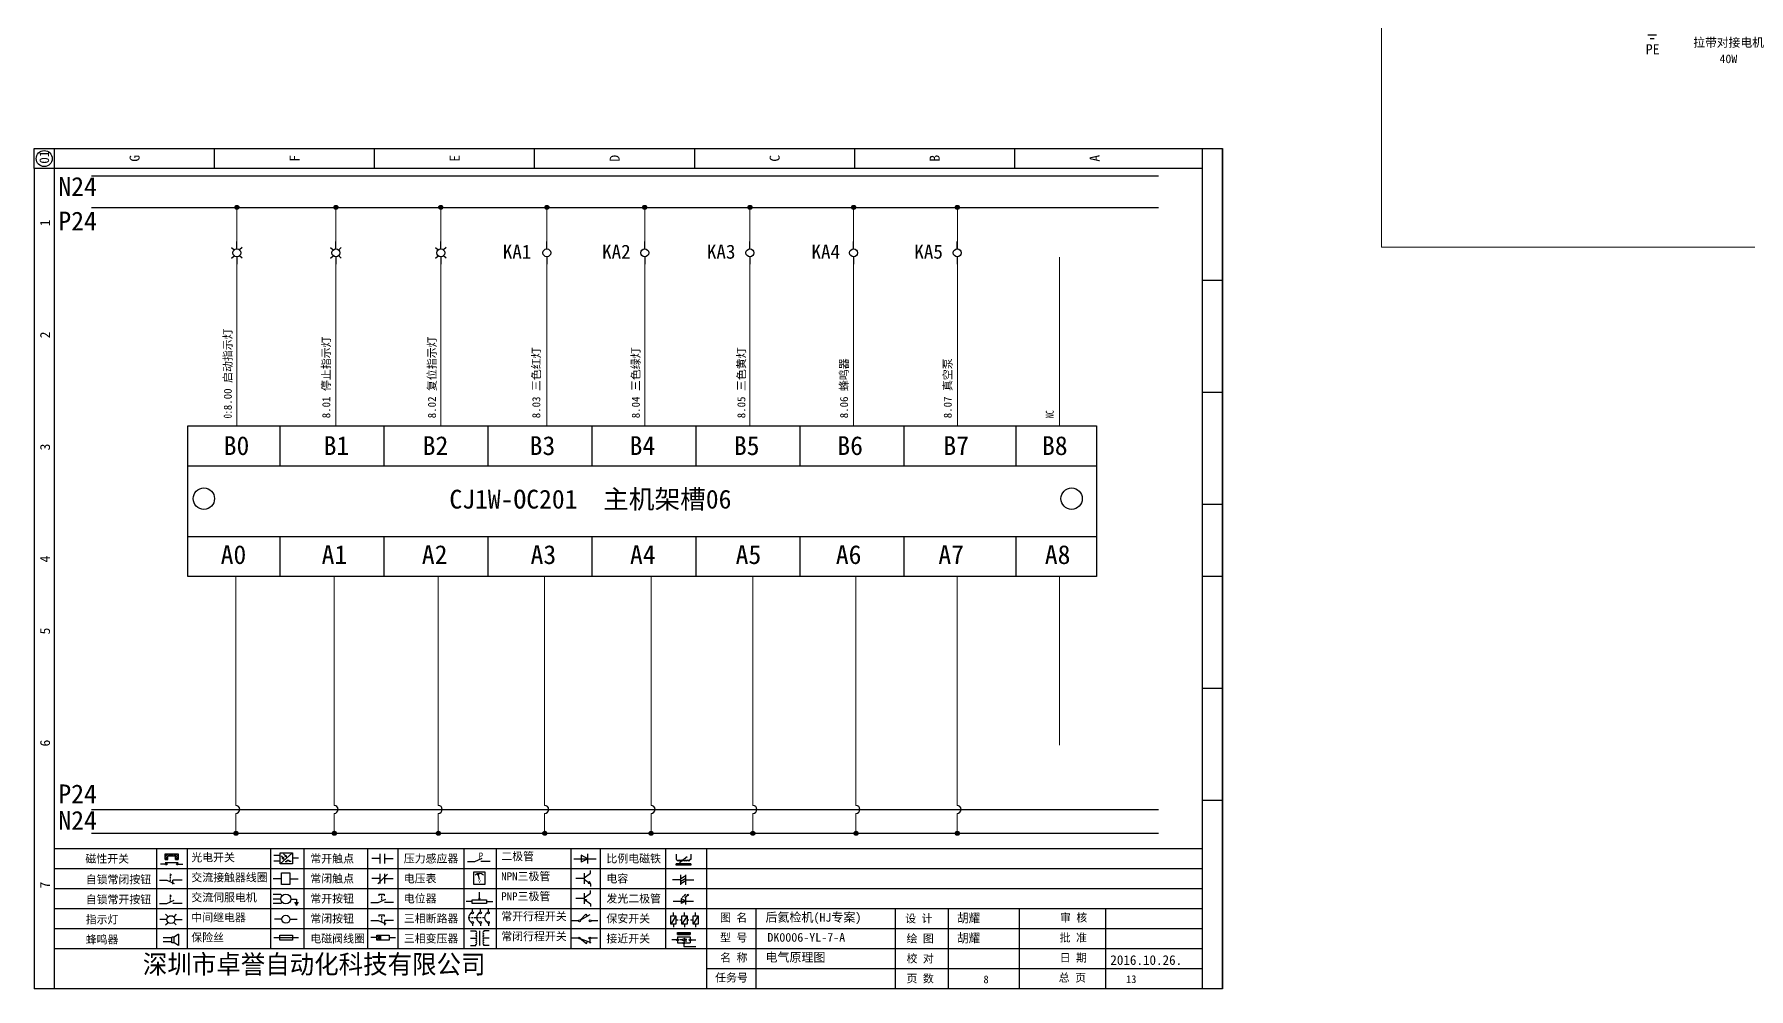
# Model space of a CAD drawing. Extents: x -5838 to -2107, y -921 to 708.
# Drawn here: x -3746.5 to -3318, y -526.4 to -287.8 of the extents above; entities that cross this region are included whole.
import ezdxf

# ---------------------------------------------------------------- set-up
doc = ezdxf.new("R2010")
doc.units = 0
doc.header["$MEASUREMENT"] = 0
doc.layers.add('元件', color=4, linetype='Continuous', lineweight=25)
doc.styles.add('宋', font='', dxfattribs={"width": 0.7})
doc.styles.add('汉字', font='')
doc.styles.get('宋').set_extended_font_data('SimSun')
doc.styles.get('汉字').set_extended_font_data('新宋体')

# ---------------------------------------------------------------- blocks, each defined once
blk = doc.blocks.new('磁性开关')
at = {"linetype": 'ByBlock'}
h = blk.add_hatch(dxfattribs=at)
h.set_pattern_fill('ANSI31', color=256, scale=0.1, style=0)
h.set_pattern_definition([(45, (0, 0), (-0.224506403, 0.224506403), [])])
h.paths.add_polyline_path([(-1907.69, -775.29), (-1910.88, -775.29), (-1910.88, -776.69), (-1910.25, -776.69), (-1910.25, -775.79), (-1908.31, -775.79), (-1908.31, -776.69), (-1907.69, -776.69)])
for p, q in [((-1910.88, -776.69), (-1910.88, -775.29)), ((-1910.88, -775.29), (-1907.69, -775.29)), ((-1907.69, -775.29), (-1907.69, -776.69)), ((-1910.91, -777.81), (-1912.09, -777.81)), ((-1910.88, -776.69), (-1910.25, -776.69)), ((-1910.88, -777.39), (-1907.69, -777.39)), ((-1910.25, -776.69), (-1910.25, -775.79)), ((-1910.25, -775.79), (-1908.31, -775.79)), ((-1908.31, -776.69), (-1908.31, -775.79)), ((-1908.31, -776.69), (-1907.69, -776.69)), ((-1907.66, -777.81), (-1906.48, -777.81))]:
    blk.add_line(p, q, dxfattribs=at)
for centre in [(-1910.68, -777.81), (-1907.88, -777.81)]:
    blk.add_circle(centre, 0.225, dxfattribs=at)
blk = doc.blocks.new('*U110')
at = {"linetype": 'ByBlock'}
for p, q in [((-1911.92, -782.07), (-1910.06, -782.07)), ((-1910.06, -782.07), (-1908.18, -782.88)), ((-1909.23, -780.45), (-1909.23, -780.67)), ((-1909.23, -780.45), (-1908.92, -780.84)), ((-1909.23, -780.84), (-1909.23, -781.05)), ((-1909.23, -781.23), (-1909.23, -781.44)), ((-1909.23, -781.61), (-1909.23, -781.83)), ((-1909.23, -782), (-1909.23, -782.21)), ((-1909.23, -782.38), (-1909.23, -782.43)), ((-1908.52, -783.07), (-1908.52, -782.07)), ((-1906.25, -782.07), (-1908.52, -782.07))]:
    blk.add_line(p, q, dxfattribs=at)
blk = doc.blocks.new('*U111')
at = {"linetype": 'ByBlock'}
for p, q in [((-1910.06, -792.89), (-1908.18, -792.08)), ((-1908.88, -791.17), (-1909.23, -790.71)), ((-1909.23, -790.71), (-1909.23, -790.92)), ((-1909.23, -791.09), (-1909.23, -791.31)), ((-1909.23, -791.48), (-1909.23, -791.69)), ((-1909.23, -791.86), (-1909.23, -792.08)), ((-1909.23, -792.25), (-1909.23, -792.47)), ((-1911.92, -792.89), (-1910.06, -792.89)), ((-1906.25, -792.89), (-1908.52, -792.89))]:
    blk.add_line(p, q, dxfattribs=at)
blk = doc.blocks.new('蜂鸣器')
at = {"linetype": 'ByBlock'}
for p, q in [((-1908.8, -796.48), (-1911.01, -796.48)), ((-1908.25, -796.26), (-1908.8, -796.26)), ((-1908.8, -797.68), (-1908.8, -796.26)), ((-1907.17, -795.53), (-1908.25, -796.26)), ((-1908.25, -797.68), (-1908.25, -796.26)), ((-1907.17, -795.53), (-1907.17, -798.41)), ((-1908.8, -797.46), (-1911.01, -797.46)), ((-1908.25, -797.68), (-1908.8, -797.68)), ((-1907.17, -798.41), (-1908.25, -797.68))]:
    blk.add_line(p, q, dxfattribs=at)
blk = doc.blocks.new('指示灯')
at = {"linetype": 'ByBlock'}
for p, q in [((-1854.62, -775.59), (-1853.97, -776.23)), ((-1851.9, -775.59), (-1852.54, -776.23)), ((-1854.25, -776.92), (-1856.06, -776.92)), ((-1854.62, -778.25), (-1853.97, -777.61)), ((-1851.9, -778.25), (-1852.54, -777.61)), ((-1852.26, -776.92), (-1850.45, -776.92))]:
    blk.add_line(p, q, dxfattribs=at)
blk.add_circle((-1853.26, -776.92), 0.992, dxfattribs=at)
blk = doc.blocks.new('光电开关')
at = {"linetype": 'ByBlock'}
h = blk.add_hatch(dxfattribs=at)
h.set_pattern_fill('ANSI31', color=256, scale=0.01, style=0)
h.set_pattern_definition([(45, (0.172267, 0), (-0.0224506403, 0.0224506403), [])])
h.paths.add_polyline_path([(-1882.44, -776.34), (-1882.5, -775.91), (-1882.68, -776.07)])
h.paths.add_polyline_path([(-1882.44, -776.34), (-1882.68, -776.07), (-1882.86, -776.23)])
h.paths.add_polyline_path([(-1883.11, -776.45), (-1883.29, -776.61), (-1883.05, -776.88)])
h.paths.add_polyline_path([(-1883.29, -776.61), (-1883.47, -776.77), (-1883.05, -776.88)])
for p, q in [((-1880.91, -775.3), (-1884.01, -778.05)), ((-1883.14, -775.55), (-1882.44, -776.34)), ((-1884.01, -775.96), (-1885.56, -775.96)), ((-1884.01, -777.39), (-1885.56, -777.39)), ((-1883.75, -776.09), (-1883.05, -776.88)), ((-1883.11, -776.45), (-1883.47, -776.77)), ((-1883.05, -776.88), (-1883.47, -776.77)), ((-1883.05, -776.88), (-1883.11, -776.45)), ((-1882.5, -775.91), (-1882.86, -776.23)), ((-1882.44, -776.34), (-1882.86, -776.23)), ((-1882.78, -777.47), (-1882.23, -777.47)), ((-1882.44, -776.34), (-1882.5, -775.91)), ((-1882.23, -777.47), (-1882.23, -777.14)), ((-1882.23, -777.14), (-1881.78, -777.14)), ((-1881.78, -777.47), (-1881.78, -777.14)), ((-1881.23, -777.47), (-1881.78, -777.47)), ((-1879.37, -776.67), (-1880.91, -776.67))]:
    blk.add_line(p, q, dxfattribs=at)
blk.add_lwpolyline([(-1884.01, -775.3), (-1880.91, -775.3), (-1880.91, -778.05), (-1884.01, -778.05)], close=True, dxfattribs=at)
blk = doc.blocks.new('交流接触器线圈')
at = {"linetype": 'ByBlock'}
for p, q in [((-1880.82, -781.77), (-1882.87, -781.77)), ((-1878.72, -781.77), (-1876.67, -781.77))]:
    blk.add_line(p, q, dxfattribs=at)
blk.add_lwpolyline([(-1880.82, -780.28), (-1878.72, -780.28), (-1878.72, -783.26), (-1880.82, -783.26)], close=True, dxfattribs=at)
blk = doc.blocks.new('交流伺服电机')
at = {"linetype": 'ByBlock'}
for p, q in [((-1880.97, -785.75), (-1882.94, -785.75)), ((-1880.97, -786.85), (-1882.94, -786.85)), ((-1880.97, -787.94), (-1882.94, -787.94)), ((-1880.97, -785.75), (-1880.65, -786.03)), ((-1880.97, -787.94), (-1880.65, -787.67)), ((-1878.49, -786.85), (-1877.07, -786.85)), ((-1877.54, -787.72), (-1876.59, -787.72)), ((-1877.38, -788.01), (-1876.75, -788.01)), ((-1877.23, -788.29), (-1876.9, -788.29)), ((-1877.07, -786.85), (-1877.07, -787.72))]:
    blk.add_line(p, q, dxfattribs=at)
blk.add_circle((-1879.73, -786.85), 1.24, dxfattribs=at)
blk = doc.blocks.new('中间继电器')
at = {"linetype": 'ByBlock'}
for p, q in [((-1880.72, -791.92), (-1882.54, -791.92)), ((-1878.74, -791.92), (-1876.92, -791.92))]:
    blk.add_line(p, q, dxfattribs=at)
blk.add_circle((-1879.73, -791.92), 0.992, dxfattribs=at)
blk = doc.blocks.new('保险丝')
at = {"linetype": 'ByBlock'}
blk.add_line((-1882.72, -796.49), (-1876.55, -796.49), dxfattribs=at)
blk.add_lwpolyline([(-1881.2, -795.86), (-1878.06, -795.86), (-1878.06, -797.12), (-1881.2, -797.12)], close=True, dxfattribs=at)
blk = doc.blocks.new('常开按钮')
at = {"linetype": 'ByBlock'}
for p, q in [((-1911.92, -787.73), (-1910.06, -787.73)), ((-1910.06, -787.73), (-1908.18, -786.93)), ((-1909.9, -785.68), (-1908.56, -785.68)), ((-1909.9, -785.68), (-1909.9, -786.07)), ((-1909.23, -785.68), (-1909.23, -785.89)), ((-1909.23, -786.06), (-1909.23, -786.28)), ((-1909.23, -786.45), (-1909.23, -786.67)), ((-1909.23, -786.84), (-1909.23, -787.05)), ((-1909.23, -787.22), (-1909.23, -787.38)), ((-1908.56, -785.68), (-1908.56, -786.07)), ((-1906.25, -787.73), (-1908.52, -787.73))]:
    blk.add_line(p, q, dxfattribs=at)
blk = doc.blocks.new('常开触点')
at = {"linetype": 'ByBlock'}
for p, q in [((-1853.82, -781.77), (-1855.88, -781.77)), ((-1853.82, -782.99), (-1853.82, -780.56)), ((-1852.6, -782.99), (-1852.6, -780.56)), ((-1852.6, -781.77), (-1850.55, -781.77))]:
    blk.add_line(p, q, dxfattribs=at)
blk = doc.blocks.new('常闭触点')
at = {"linetype": 'ByBlock'}
for p, q in [((-1853.82, -786.77), (-1855.88, -786.77)), ((-1852.01, -785.66), (-1854.43, -788.1)), ((-1853.82, -787.99), (-1853.82, -785.56)), ((-1852.6, -787.99), (-1852.6, -785.56)), ((-1852.6, -786.77), (-1850.55, -786.77))]:
    blk.add_line(p, q, dxfattribs=at)
blk = doc.blocks.new('常闭按钮')
at = {"linetype": 'ByBlock'}
for p, q in [((-1856.13, -792.28), (-1854.28, -792.28)), ((-1854.28, -792.28), (-1852.4, -793.09)), ((-1854.11, -790.83), (-1852.77, -790.83)), ((-1854.11, -790.83), (-1854.11, -791.22)), ((-1853.44, -790.83), (-1853.44, -791.04)), ((-1853.44, -791.21), (-1853.44, -791.43)), ((-1853.44, -791.6), (-1853.44, -791.82)), ((-1853.44, -791.99), (-1853.44, -792.2)), ((-1853.44, -792.37), (-1853.44, -792.53)), ((-1852.77, -790.83), (-1852.77, -791.22)), ((-1850.47, -792.28), (-1852.73, -792.28)), ((-1852.73, -792.28), (-1852.73, -793.43))]:
    blk.add_line(p, q, dxfattribs=at)
blk = doc.blocks.new('电磁阀线圈')
at = {"linetype": 'ByBlock'}
for p, q in [((-1854.61, -796.54), (-1856.17, -796.54)), ((-1854.61, -795.92), (-1853.75, -797.16)), ((-1853.75, -795.92), (-1854.61, -797.16)), ((-1853.75, -795.92), (-1853.75, -797.16)), ((-1851.53, -796.54), (-1849.97, -796.54))]:
    blk.add_line(p, q, dxfattribs=at)
blk.add_lwpolyline([(-1854.61, -795.92), (-1851.53, -795.92), (-1851.53, -797.16), (-1854.61, -797.16)], close=True, dxfattribs=at)
blk = doc.blocks.new('电压表')
at = {"linetype": 'ByBlock'}
for p, q in [((-1814.84, -780.75), (-1814.91, -781.13)), ((-1814.6, -781.05), (-1814.91, -781.13)), ((-1814.84, -780.75), (-1814.46, -782.26)), ((-1814.84, -780.75), (-1814.6, -781.05))]:
    blk.add_line(p, q, dxfattribs=at)
blk.add_lwpolyline([(-1815.84, -780.34), (-1813.07, -780.34), (-1813.07, -783.49), (-1815.84, -783.49)], close=True, dxfattribs=at)
blk.add_arc((-1814.46, -782.26), 1.56, 46.8313, 133.1687, dxfattribs=at)
at = {"linetype": 'ByBlock', "insert": (-1814.7, -782.39), "char_height": 0.75, "width": 0.6768, "attachment_point": 1}
blk.add_mtext('V', dxfattribs=at)
blk = doc.blocks.new('电位器')
at = {"linetype": 'ByBlock'}
for p, q in [((-1816.21, -787.75), (-1817.79, -787.75)), ((-1814.45, -787.3), (-1814.62, -786.96)), ((-1814.62, -786.96), (-1814.27, -786.96)), ((-1814.45, -787.3), (-1814.45, -785.39)), ((-1814.45, -787.3), (-1814.27, -786.96)), ((-1812.68, -787.75), (-1811.1, -787.75))]:
    blk.add_line(p, q, dxfattribs=at)
blk.add_lwpolyline([(-1816.21, -787.3), (-1812.68, -787.3), (-1812.68, -788.2), (-1816.21, -788.2)], close=True, dxfattribs=at)
blk = doc.blocks.new('三相断路器')
at = {"linetype": 'ByBlock'}
for p, q in [((-1817.14, -791.74), (-1816.72, -791.74)), ((-1816.45, -791.74), (-1816.03, -791.74)), ((-1816.17, -790.33), (-1816.17, -789.7)), ((-1815.76, -791.74), (-1815.34, -791.74)), ((-1815.07, -791.74), (-1814.65, -791.74)), ((-1814.38, -791.74), (-1813.96, -791.74)), ((-1814.17, -790.33), (-1814.17, -789.7)), ((-1813.69, -791.74), (-1813.27, -791.74)), ((-1812.18, -790.33), (-1812.18, -789.7)), ((-1816.17, -793.19), (-1816.17, -793.83)), ((-1814.17, -793.19), (-1814.17, -793.83)), ((-1812.18, -793.19), (-1812.18, -793.83))]:
    blk.add_line(p, q, dxfattribs=at)
for centre in [(-1816.17, -790.55), (-1816.17, -792.98), (-1814.17, -790.55), (-1814.17, -792.98), (-1812.18, -790.55), (-1812.18, -792.98)]:
    blk.add_circle(centre, 0.219, dxfattribs=at)
for centre in [(-1815.81, -791.74), (-1813.82, -791.74), (-1811.83, -791.74)]:
    blk.add_arc(centre, 1.32, 115.5791, 244.4209, dxfattribs=at)
blk = doc.blocks.new('三相变压器')
at = {"linetype": 'ByBlock'}
for p, q in [((-1816.69, -795.03), (-1815.37, -795.03)), ((-1816.69, -796.87), (-1815.37, -796.87)), ((-1815.37, -795.03), (-1815.37, -795.24)), ((-1814.34, -798.7), (-1814.34, -795.04)), ((-1812, -795.03), (-1813.32, -795.03)), ((-1813.32, -795.03), (-1813.32, -795.24)), ((-1812, -796.87), (-1813.32, -796.87)), ((-1816.69, -798.71), (-1815.37, -798.71)), ((-1815.37, -798.71), (-1815.37, -798.5)), ((-1813.32, -798.71), (-1813.32, -798.5)), ((-1812, -798.71), (-1813.32, -798.71))]:
    blk.add_line(p, q, dxfattribs=at)
for centre, start, end in [((-1815.37, -795.51), 270, 90), ((-1815.37, -796.06), 270, 90), ((-1815.37, -796.6), 270, 90), ((-1815.37, -797.14), 270, 90), ((-1813.32, -795.51), 90, 270), ((-1813.32, -796.06), 90, 270), ((-1813.32, -796.6), 90, 270), ((-1813.32, -797.14), 90, 270), ((-1815.37, -797.68), 270, 90), ((-1815.37, -798.23), 270, 90), ((-1813.32, -797.68), 90, 270), ((-1813.32, -798.23), 90, 270)]:
    blk.add_arc(centre, 0.271, start, end, dxfattribs=at)
blk = doc.blocks.new('压力感应器')
at = {"linetype": 'ByBlock'}
for p, q in [((-1817.44, -777.73), (-1815.59, -777.73)), ((-1815.59, -777.73), (-1813.71, -776.93)), ((-1811.78, -777.73), (-1814.05, -777.73))]:
    blk.add_line(p, q, dxfattribs=at)
at = {"linetype": 'ByBlock', "insert": (-1814.65, -775.48), "char_height": 1.68, "width": 1.2242, "attachment_point": 1}
blk.add_mtext('{\\fNSimSun|b0|i0|c134|p49;P}', dxfattribs=at)
blk = doc.blocks.new('二极管')
at = {"linetype": 'ByBlock'}
for p, q in [((-1783.97, -777.99), (-1783.97, -775.56)), ((-1787.52, -776.77), (-1781.92, -776.77)), ((-1783.97, -776.77), (-1785.69, -775.9)), ((-1785.69, -775.9), (-1785.69, -777.65)), ((-1783.97, -776.77), (-1785.69, -777.65))]:
    blk.add_line(p, q, dxfattribs=at)
blk = doc.blocks.new('NPN三极管')
at = {"linetype": 'ByBlock'}
for p, q in [((-1784.15, -780.66), (-1784.15, -779.98)), ((-1785.73, -781.97), (-1787.81, -781.97)), ((-1785.73, -780.61), (-1785.73, -783.32)), ((-1785.73, -781.82), (-1784.15, -780.66)), ((-1785.73, -782.11), (-1784.15, -783.27)), ((-1784.41, -782.73), (-1784.74, -783.18)), ((-1784.15, -783.27), (-1784.74, -783.18)), ((-1784.15, -783.27), (-1784.41, -782.73)), ((-1784.15, -783.27), (-1784.15, -783.96))]:
    blk.add_line(p, q, dxfattribs=at)
blk = doc.blocks.new('PNP三极管')
at = {"linetype": 'ByBlock'}
for p, q in [((-1784.9, -786.74), (-1786.98, -786.74)), ((-1784.9, -785.38), (-1784.9, -788.09)), ((-1784.9, -786.59), (-1783.32, -785.43)), ((-1784.9, -786.88), (-1783.32, -788.04)), ((-1784.9, -786.88), (-1784.31, -786.97)), ((-1784.9, -786.88), (-1784.64, -787.42)), ((-1784.31, -786.97), (-1784.64, -787.42)), ((-1783.32, -785.43), (-1783.32, -784.75)), ((-1783.32, -788.04), (-1783.32, -788.73))]:
    blk.add_line(p, q, dxfattribs=at)
blk = doc.blocks.new('常开行程开关')
at = {"linetype": 'ByBlock'}
for p, q in [((-1786.29, -792.3), (-1788.01, -792.3)), ((-1785.89, -792.17), (-1784.52, -790.62)), ((-1785.89, -792.17), (-1783.43, -790.72)), ((-1784.52, -790.62), (-1784.19, -791.17)), ((-1781.48, -792.3), (-1783.21, -792.3))]:
    blk.add_line(p, q, dxfattribs=at)
for centre in [(-1786.07, -792.3), (-1783.42, -792.3)]:
    blk.add_circle(centre, 0.219, dxfattribs=at)
blk = doc.blocks.new('常闭行程开关')
at = {"linetype": 'ByBlock'}
for p, q in [((-1786.34, -796.62), (-1788.07, -796.62)), ((-1785.93, -796.72), (-1783.25, -797.7)), ((-1785.93, -796.72), (-1784.3, -798)), ((-1783.48, -796.84), (-1783.48, -797.85)), ((-1781.54, -796.62), (-1783.26, -796.62)), ((-1784.3, -798), (-1784.08, -797.4))]:
    blk.add_line(p, q, dxfattribs=at)
for centre in [(-1786.12, -796.62), (-1783.48, -796.62)]:
    blk.add_circle(centre, 0.219, dxfattribs=at)
blk = doc.blocks.new('电容')
at = {"linetype": 'ByBlock'}
for p, q in [((-1756.08, -781.77), (-1758.13, -781.77)), ((-1756.08, -782.99), (-1756.08, -780.56)), ((-1754.86, -780.79), (-1756.08, -781.55)), ((-1754.86, -781.44), (-1756.08, -782.2)), ((-1754.86, -781.99), (-1756.08, -782.75)), ((-1754.86, -782.99), (-1754.86, -780.56)), ((-1754.86, -781.77), (-1752.81, -781.77))]:
    blk.add_line(p, q, dxfattribs=at)
blk = doc.blocks.new('发光二极管')
at = {"linetype": 'ByBlock'}
for p, q in [((-1758.01, -786.77), (-1752.89, -786.77)), ((-1754.84, -786.77), (-1756.04, -786.16)), ((-1756.04, -786.16), (-1756.04, -787.39)), ((-1754.84, -786.77), (-1756.04, -787.39)), ((-1755.78, -785.92), (-1754.89, -785.14)), ((-1754.89, -785.14), (-1755.2, -785.22)), ((-1755.2, -785.22), (-1755.01, -785.43)), ((-1755.08, -785.92), (-1754.18, -785.14)), ((-1754.89, -785.14), (-1755.01, -785.43)), ((-1754.84, -787.63), (-1754.84, -785.92)), ((-1754.18, -785.14), (-1754.49, -785.22)), ((-1754.49, -785.22), (-1754.31, -785.43)), ((-1754.18, -785.14), (-1754.31, -785.43))]:
    blk.add_line(p, q, dxfattribs=at)
blk = doc.blocks.new('比例电磁阀')
at = {"linetype": 'ByBlock'}
for p, q in [((-1757.26, -775.38), (-1757.26, -776.71)), ((-1753.58, -775.38), (-1753.58, -776.71)), ((-1757.26, -776.71), (-1757.05, -776.71)), ((-1753.6, -777.73), (-1757.25, -777.73)), ((-1757.25, -778.13), (-1757.25, -777.73)), ((-1753.6, -778.13), (-1757.25, -778.13)), ((-1754.5, -775.98), (-1756.35, -777.44)), ((-1756.35, -777.44), (-1756.25, -777.25)), ((-1756.35, -777.44), (-1756.15, -777.38)), ((-1756.15, -777.38), (-1756.25, -777.25)), ((-1753.58, -776.71), (-1753.8, -776.71)), ((-1753.6, -777.73), (-1753.6, -778.13))]:
    blk.add_line(p, q, dxfattribs=at)
for centre in [(-1756.78, -776.71), (-1756.24, -776.71), (-1755.7, -776.71), (-1755.15, -776.71), (-1754.61, -776.71), (-1754.07, -776.71)]:
    blk.add_arc(centre, 0.271, 180, 0, dxfattribs=at)
blk = doc.blocks.new('保安开关')
at = {"linetype": 'ByBlock'}
for p, q in [((-1757.33, -790.79), (-1758.6, -792.81)), ((-1757.96, -790.79), (-1757.96, -789.97)), ((-1757.96, -792.81), (-1757.96, -793.62)), ((-1757.33, -791.8), (-1756.72, -791.8)), ((-1756.35, -791.8), (-1755.89, -791.8)), ((-1754.54, -790.79), (-1755.81, -792.81)), ((-1755.17, -790.79), (-1755.17, -789.97)), ((-1755.17, -792.81), (-1755.17, -793.62)), ((-1754.52, -791.8), (-1754.06, -791.8)), ((-1753.69, -791.8), (-1753.08, -791.8)), ((-1751.75, -790.79), (-1753.02, -792.81)), ((-1752.39, -790.79), (-1752.39, -789.97)), ((-1752.39, -792.81), (-1752.39, -793.62))]:
    blk.add_line(p, q, dxfattribs=at)
for points in [[(-1758.6, -790.79), (-1757.33, -790.79), (-1757.33, -792.81), (-1758.6, -792.81)], [(-1755.81, -790.79), (-1754.54, -790.79), (-1754.54, -792.81), (-1755.81, -792.81)], [(-1753.02, -790.79), (-1751.75, -790.79), (-1751.75, -792.81), (-1753.02, -792.81)]]:
    blk.add_lwpolyline(points, close=True, dxfattribs=at)
blk = doc.blocks.new('接近开关')
at = {"linetype": 'ByBlock'}
h = blk.add_hatch(dxfattribs=at)
h.set_pattern_fill('ANSI31', color=256, scale=0.01, style=0)
h.set_pattern_definition([(45, (-89.131516, -30.795668), (-0.0224506403, 0.0224506403), [])])
h.paths.add_polyline_path([(-1513.76, -1123.35), (-1513.76, -1122.85), (-1516.96, -1122.85), (-1516.96, -1123.35)])
for p, q in [((-1517.18, -1124.71), (-1518.36, -1124.71)), ((-1516.96, -1123.35), (-1516.96, -1122.85)), ((-1516.96, -1122.85), (-1513.76, -1122.85)), ((-1516.96, -1123.35), (-1513.76, -1123.35)), ((-1516.96, -1123.95), (-1513.76, -1123.95)), ((-1516.96, -1123.95), (-1516.96, -1125.47)), ((-1516.96, -1125.47), (-1513.76, -1125.47)), ((-1515.91, -1124.71), (-1516.45, -1124.71)), ((-1515.11, -1124.31), (-1515.91, -1124.71)), ((-1515.11, -1125.11), (-1515.91, -1124.71)), ((-1515.36, -1125.69), (-1515.36, -1126.36)), ((-1515.36, -1126.36), (-1512.36, -1126.36)), ((-1515.33, -1124.53), (-1515.17, -1124.53)), ((-1515.33, -1124.88), (-1515.17, -1124.88)), ((-1515.25, -1124.45), (-1515.25, -1124.61)), ((-1515.11, -1124.31), (-1515.11, -1125.11)), ((-1515.11, -1124.48), (-1514.58, -1124.48)), ((-1515.11, -1124.94), (-1514.58, -1124.94)), ((-1513.76, -1122.85), (-1513.76, -1123.35)), ((-1513.76, -1123.95), (-1513.76, -1125.47)), ((-1513.54, -1124.71), (-1512.36, -1124.71))]:
    blk.add_line(p, q, dxfattribs=at)
for centre in [(-1516.96, -1124.71), (-1515.36, -1125.47), (-1513.76, -1124.71)]:
    blk.add_circle(centre, 0.225, dxfattribs=at)

msp = doc.modelspace()

# ---------------------------------------------------------------- hatches: boundary and pattern name
at = {"lineweight": -2}
h = msp.add_hatch(color=0, dxfattribs=at)
edge = h.paths.add_edge_path()
edge.add_arc((-3695.89, -331.11), 0.5, 0, 360)
h = msp.add_hatch(color=0, dxfattribs=at)
edge = h.paths.add_edge_path()
edge.add_arc((-3671.13, -331.11), 0.5, 0, 360)
h = msp.add_hatch(color=0, dxfattribs=at)
edge = h.paths.add_edge_path()
edge.add_arc((-3644.91, -331.11), 0.5, 0, 360)
h = msp.add_hatch(color=0, dxfattribs=at)
edge = h.paths.add_edge_path()
edge.add_arc((-3618.4, -331.11), 0.5, 0, 360)
h = msp.add_hatch(color=0, dxfattribs=at)
edge = h.paths.add_edge_path()
edge.add_arc((-3593.94, -331.11), 0.5, 0, 360)
h = msp.add_hatch(color=0, dxfattribs=at)
edge = h.paths.add_edge_path()
edge.add_arc((-3567.63, -331.11), 0.5, 0, 360)
h = msp.add_hatch(color=0, dxfattribs=at)
edge = h.paths.add_edge_path()
edge.add_arc((-3541.71, -331.11), 0.5, 0, 360)
h = msp.add_hatch(color=0, dxfattribs=at)
edge = h.paths.add_edge_path()
edge.add_arc((-3515.78, -331.11), 0.5, 0, 360)
h = msp.add_hatch(color=0, dxfattribs=at)
edge = h.paths.add_edge_path()
edge.add_arc((-3696.11, -487.55), 0.5, 0, 360)
h = msp.add_hatch(color=0, dxfattribs=at)
edge = h.paths.add_edge_path()
edge.add_arc((-3671.52, -487.55), 0.5, 0, 360)
h = msp.add_hatch(color=0, dxfattribs=at)
edge = h.paths.add_edge_path()
edge.add_arc((-3645.5, -487.55), 0.5, 0, 360)
h = msp.add_hatch(color=0, dxfattribs=at)
edge = h.paths.add_edge_path()
edge.add_arc((-3618.91, -487.55), 0.5, 0, 360)
h = msp.add_hatch(color=0, dxfattribs=at)
edge = h.paths.add_edge_path()
edge.add_arc((-3592.34, -487.55), 0.5, 0, 360)
h = msp.add_hatch(color=0, dxfattribs=at)
edge = h.paths.add_edge_path()
edge.add_arc((-3566.91, -487.55), 0.5, 0, 360)
h = msp.add_hatch(color=0, dxfattribs=at)
edge = h.paths.add_edge_path()
edge.add_arc((-3541.1, -487.55), 0.5, 0, 360)
h = msp.add_hatch(color=0, dxfattribs=at)
edge = h.paths.add_edge_path()
edge.add_arc((-3515.79, -487.55), 0.5, 0, 360)

# ---------------------------------------------------------------- linework, layer by layer
at = {"linetype": 'ByBlock'}
for p, q in [((-3746.53, -316.39), (-3449.53, -316.39)), ((-3746.53, -321.39), (-3746.53, -316.39)), ((-3741.53, -316.39), (-3741.53, -526.39)), ((-3449.53, -316.39), (-3449.53, -526.39)), ((-3449.53, -526.39), (-3449.53, -316.39)), ((-3746.53, -321.39), (-3746.53, -506.39)), ((-3454.53, -491.39), (-3741.53, -491.39)), ((-3454.53, -496.39), (-3741.53, -496.39)), ((-3454.53, -501.39), (-3741.53, -501.39)), ((-3746.53, -506.39), (-3746.53, -526.39)), ((-3454.53, -506.39), (-3741.53, -506.39)), ((-3454.53, -511.39), (-3741.53, -511.39)), ((-3454.53, -516.39), (-3741.53, -516.39)), ((-3454.53, -521.39), (-3578.5, -521.39)), ((-3449.53, -526.39), (-3746.53, -526.39))]:
    msp.add_line(p, q, dxfattribs=at)
at = {"color": 0, "lineweight": -2}
for p, q in [((-3732.22, -323.24), (-3465.47, -323.24)), ((-3732.22, -331.11), (-3529.77, -331.11)), ((-3529.77, -331.11), (-3465.47, -331.11)), ((-3685.13, -385.69), (-3685.13, -395.69)), ((-3659.13, -385.69), (-3659.13, -395.69)), ((-3633.13, -385.69), (-3633.13, -395.69)), ((-3607.13, -385.69), (-3607.13, -395.69)), ((-3581.13, -385.69), (-3581.13, -395.69)), ((-3555.13, -385.69), (-3555.13, -395.69)), ((-3529.13, -385.69), (-3529.13, -395.69)), ((-3501.19, -385.69), (-3501.19, -395.69)), ((-3481, -385.69), (-3481, -395.69)), ((-3708.13, -395.69), (-3481, -395.69)), ((-3708.13, -413.39), (-3481, -413.39)), ((-3685.13, -413.39), (-3685.13, -423.39)), ((-3659.13, -413.39), (-3659.13, -423.39)), ((-3633.13, -413.39), (-3633.13, -423.39)), ((-3607.13, -413.39), (-3607.13, -423.39)), ((-3581.13, -413.39), (-3581.13, -423.39)), ((-3555.13, -413.39), (-3555.13, -423.39)), ((-3529.13, -413.39), (-3529.13, -423.39)), ((-3501.19, -413.39), (-3501.19, -423.39)), ((-3481, -413.39), (-3481, -423.39)), ((-3732.22, -481.58), (-3465.47, -481.58)), ((-3732.22, -487.55), (-3465.47, -487.55)), ((-3715.95, -491.39), (-3715.95, -516.39)), ((-3708.27, -491.39), (-3708.27, -516.39)), ((-3687.48, -491.39), (-3687.48, -516.39)), ((-3679.13, -491.39), (-3679.13, -516.39)), ((-3663.27, -491.39), (-3663.27, -516.39)), ((-3655.62, -491.39), (-3655.62, -516.39)), ((-3639.13, -491.39), (-3639.13, -516.39)), ((-3631.03, -491.39), (-3631.03, -516.39)), ((-3612.41, -491.39), (-3612.41, -516.39)), ((-3605.05, -491.39), (-3605.05, -516.39)), ((-3588.74, -491.39), (-3588.74, -516.39)), ((-3578.5, -491.39), (-3578.5, -526.31)), ((-3566.18, -506.39), (-3566.18, -526.31)), ((-3531.31, -506.39), (-3531.31, -526.39)), ((-3518.05, -506.39), (-3518.05, -526.39)), ((-3500.36, -506.39), (-3500.36, -526.39)), ((-3478.74, -506.39), (-3478.74, -526.39))]:
    msp.add_line(p, q, dxfattribs=at)
at = {"lineweight": 0}
for p, q in [((-3695.89, -339.66), (-3695.89, -331.11)), ((-3671.13, -339.66), (-3671.13, -331.11)), ((-3644.91, -339.66), (-3644.91, -331.11)), ((-3618.4, -339.66), (-3618.4, -331.11)), ((-3593.94, -339.66), (-3593.94, -331.11)), ((-3567.63, -339.66), (-3567.63, -331.11)), ((-3541.71, -341.48), (-3541.71, -331.11)), ((-3515.78, -341.48), (-3515.78, -331.11)), ((-3695.89, -385.62), (-3695.89, -343.46)), ((-3671.13, -385.62), (-3671.13, -343.46)), ((-3644.91, -385.62), (-3644.91, -343.46)), ((-3618.4, -385.62), (-3618.4, -343.46)), ((-3593.94, -385.62), (-3593.94, -343.46)), ((-3567.63, -385.62), (-3567.63, -343.46)), ((-3541.71, -385.62), (-3541.71, -343.46)), ((-3515.78, -385.62), (-3515.78, -343.46)), ((-3490.26, -343.58), (-3490.26, -385.69)), ((-3696.17, -423.39), (-3696.17, -480.58)), ((-3671.57, -423.39), (-3671.57, -480.58)), ((-3645.55, -423.39), (-3645.55, -480.58)), ((-3618.95, -423.39), (-3618.95, -480.58)), ((-3592.35, -423.39), (-3592.35, -480.58)), ((-3566.89, -423.39), (-3566.89, -480.58)), ((-3541.15, -423.39), (-3541.15, -480.58)), ((-3515.86, -423.39), (-3515.86, -480.58)), ((-3490.26, -423.39), (-3490.26, -465.5)), ((-3696.17, -482.58), (-3696.17, -487.55)), ((-3671.57, -482.58), (-3671.57, -487.55)), ((-3645.55, -482.58), (-3645.55, -487.55)), ((-3618.95, -482.58), (-3618.95, -487.55)), ((-3592.35, -482.58), (-3592.35, -487.55)), ((-3566.89, -482.58), (-3566.89, -487.55)), ((-3541.15, -482.58), (-3541.15, -487.55)), ((-3515.86, -482.58), (-3515.86, -487.55))]:
    msp.add_line(p, q, dxfattribs=at)
at = {"color": 3, "lineweight": 0}
msp.add_lwpolyline([(-3066.9, -341.02), (-3409.72, -341.02), (-3409.72, -49.52), (-3066.9, -49.52)], close=True, dxfattribs=at)
at = {"linetype": 'ByBlock'}
for points in [[(-3701.53, -316.39), (-3701.53, -321.39)], [(-3661.53, -316.39), (-3661.53, -321.39)], [(-3621.53, -316.39), (-3621.53, -321.39)], [(-3581.53, -316.39), (-3581.53, -321.39)], [(-3541.53, -316.39), (-3541.53, -321.39)], [(-3501.53, -316.39), (-3501.53, -321.39)], [(-3454.53, -526.39), (-3454.53, -316.39)], [(-3454.53, -321.39), (-3746.53, -321.39)], [(-3449.53, -349.39), (-3454.53, -349.39)], [(-3449.53, -377.39), (-3454.53, -377.39)], [(-3449.53, -405.39), (-3454.53, -405.39)], [(-3449.53, -423.39), (-3454.53, -423.39)], [(-3449.53, -451.39), (-3454.53, -451.39)], [(-3449.53, -479.39), (-3454.53, -479.39)]]:
    msp.add_lwpolyline(points, dxfattribs=at)
at = {"color": 0, "lineweight": -2}
msp.add_lwpolyline([(-3708.13, -385.69), (-3481.02, -385.69), (-3481.02, -423.39), (-3708.13, -423.39)], close=True, dxfattribs=at)
at = {"linetype": 'ByBlock'}
msp.add_circle((-3744.04, -318.92), 2, dxfattribs=at)
at = {"color": 0, "lineweight": -2}
for centre, radius in [((-3695.89, -331.11), 0.5), ((-3671.13, -331.11), 0.5), ((-3644.91, -331.11), 0.5), ((-3618.4, -331.11), 0.5), ((-3593.94, -331.11), 0.5), ((-3567.63, -331.11), 0.5), ((-3541.71, -331.11), 0.5), ((-3515.78, -331.11), 0.5), ((-3704.14, -403.91), 2.67), ((-3487.23, -403.91), 2.67), ((-3696.11, -487.55), 0.5), ((-3671.52, -487.55), 0.5), ((-3645.5, -487.55), 0.5), ((-3618.91, -487.55), 0.5), ((-3592.34, -487.55), 0.5), ((-3566.91, -487.55), 0.5), ((-3541.1, -487.55), 0.5), ((-3515.79, -487.55), 0.5)]:
    msp.add_circle(centre, radius, dxfattribs=at)
for centre in [(-3696.17, -481.58), (-3671.57, -481.58), (-3645.55, -481.58), (-3618.95, -481.58), (-3592.35, -481.58), (-3566.89, -481.58), (-3541.15, -481.58), (-3515.87, -481.58)]:
    msp.add_arc(centre, 1, 270, 90, dxfattribs=at)
at = {"layer": '元件', "color": 7}
for p, q in [((-3341.01, -288.09), (-3343.18, -288.09)), ((-3341.57, -288.94), (-3342.63, -288.94))]:
    msp.add_line(p, q, dxfattribs=at)

# ---------------------------------------------------------------- block references
at = {"linetype": 'ByBlock', "rotation": 90}
for name, p in [('指示灯', (-4472.81, 1510.79)), ('指示灯', (-4448.05, 1510.79)), ('指示灯', (-4421.83, 1510.79)), ('中间继电器', (-4410.32, 1537.26)), ('中间继电器', (-4385.86, 1537.26)), ('中间继电器', (-4359.55, 1537.26)), ('中间继电器', (-4333.64, 1537.26)), ('中间继电器', (-4307.72, 1537.26))]:
    msp.add_blockref(name, p, dxfattribs=at)
at = {"linetype": 'ByBlock'}
for name, p in [('磁性开关', (-1802.89, 282.57)), ('光电开关', (-1801.07, 282.88)), ('常开触点', (-1806.26, 287.91)), ('压力感应器', (-1820.82, 283.13)), ('二极管', (-1824.16, 282.88)), ('比例电磁阀', (-1828.82, 282.59)), ('NPN三极管', (-1823.33, 283.11)), ('*U110', (-1803.34, 282.79)), ('交流接触器线圈', (-1803.91, 282.88)), ('常闭触点', (-1806.26, 287.91)), ('电压表', (-1820.82, 283.13)), ('电容', (-1828.82, 282.59)), ('*U111', (-1803.34, 287.79)), ('交流伺服电机', (-1803.91, 282.88)), ('常开按钮', (-1750.47, 282.91)), ('电位器', (-1820.82, 283.13)), ('PNP三极管', (-1824.16, 282.88)), ('发光二极管', (-1828.82, 282.3)), ('指示灯', (-1859.12, 267.79)), ('中间继电器', (-1803.91, 282.88)), ('常闭按钮', (-1806.26, 282.91)), ('三相断路器', (-1820.82, 283.13)), ('常开行程开关', (-1824.16, 282.88)), ('保安开关', (-1828.82, 282.59)), ('蜂鸣器', (-1803.34, 282.79)), ('保险丝', (-1803.91, 282.88)), ('电磁阀线圈', (-1806.26, 282.91)), ('三相变压器', (-1820.82, 283.13)), ('常闭行程开关', (-1824.16, 282.88)), ('接近开关', (-2068.81, 610.51))]:
    msp.add_blockref(name, p, dxfattribs=at)

# ---------------------------------------------------------------- texts
at = {"color": 0, "lineweight": -2, "attachment_point": 1}
for s, insert, char_height, width in [('{PE}', (-3343.7, -290.32), 2.541, 5.6972), ('{\\fSimSun|b0|i0|c134|p2;拉带对接电机}', (-3331.83, -288.83), 2.16, 24.2495), ('40W', (-3325.25, -292.9), 2.16, 4.7358), ('N24', (-3740.5, -323.52), 4.706, 14.2731), ('P24', (-3740.5, -332.16), 4.706, 14.2731), ('B0', (-3699.18, -388.3), 4.706, 7.2035), ('B1', (-3674.2, -388.3), 4.706, 7.2035), ('B2', (-3649.43, -388.3), 4.706, 7.2035), ('B3', (-3622.7, -388.3), 4.706, 7.2035), ('B4', (-3597.71, -388.3), 4.706, 7.2035), ('B5', (-3571.64, -388.3), 4.706, 7.2035), ('B6', (-3545.78, -388.3), 4.706, 7.2035), ('B7', (-3519.27, -388.3), 4.706, 7.2035), ('B8', (-3494.62, -388.3), 4.706, 7.2035), ('CJ1W-OC201  {\\fSimSun|b0|i0|c134|p2;主机架槽}06 ', (-3642.76, -401.68), 4.7064, 109.721), ('A0', (-3699.94, -415.54), 4.706, 7.2035), ('A1', (-3674.7, -415.54), 4.706, 7.2035), ('A2', (-3649.65, -415.54), 4.706, 7.2035), ('A3', (-3622.47, -415.54), 4.706, 7.2035), ('A4', (-3597.62, -415.54), 4.706, 7.2035), ('A5', (-3571.21, -415.54), 4.706, 7.2035), ('A6', (-3546.16, -415.54), 4.706, 7.2035), ('A7', (-3520.53, -415.54), 4.706, 7.2035), ('A8', (-3493.92, -415.54), 4.706, 7.2035), ('P24', (-3740.5, -475.34), 4.706, 14.2731), ('N24', (-3740.5, -481.96), 4.706, 14.2731), ('深圳市卓誉自动化科技有限公司', (-3719.39, -517.92), 4.7064, 96.1138)]:
    msp.add_mtext(s, dxfattribs=dict(at, insert=insert, char_height=char_height, width=width))
at = {"linetype": 'ByBlock', "attachment_point": 1, "rotation": 90}
for s, insert, char_height, width in [('{\\fKaiTi_GB2312|b0|i0|c134|p0;01}', (-3745.24, -320.19), 2.4, 60.2542), ('{\\fKaiTi_GB2312|b0|i0|c134|p0;G}', (-3722.7, -319.68), 2.5, 5), ('{\\fKaiTi_GB2312|b0|i0|c134|p0;F}', (-3682.7, -319.68), 2.5, 5), ('{\\fKaiTi_GB2312|b0|i0|c134|p0;E}', (-3642.7, -319.68), 2.5, 5), ('{\\fKaiTi_GB2312|b0|i0|c134|p0;D}', (-3602.7, -319.68), 2.5, 5), ('{\\fKaiTi_GB2312|b0|i0|c134|p0;C}', (-3562.7, -319.68), 2.5, 5), ('{\\fKaiTi_GB2312|b0|i0|c134|p0;B}', (-3522.7, -319.68), 2.5, 5), ('{\\fKaiTi_GB2312|b0|i0|c134|p0;A}', (-3482.7, -319.68), 2.5, 5), ('{\\fKaiTi_GB2312|b0|i0|c134|p49;1}', (-3745.1, -335.85), 2.5, 11.7517), ('{\\fKaiTi_GB2312|b0|i0|c134|p49;2}', (-3745.1, -363.85), 2.5, 11.7517), ('{\\fKaiTi_GB2312|b0|i0|c134|p49;3}', (-3745.1, -391.85), 2.5, 11.7517), ('{\\fKaiTi_GB2312|b0|i0|c134|p49;4}', (-3745.1, -419.85), 2.5, 11.7517), ('{\\fKaiTi_GB2312|b0|i0|c134|p49;5}', (-3745.1, -437.85), 2.5, 11.7517), ('{\\fKaiTi_GB2312|b0|i0|c134|p49;6}', (-3745.1, -465.85), 2.5, 11.7517), ('{\\fKaiTi_GB2312|b0|i0|c134|p49;7}', (-3745.1, -501.35), 2.5, 11.7517)]:
    msp.add_mtext(s, dxfattribs=dict(at, insert=insert, char_height=char_height, width=width))
at = {"lineweight": -3, "ltscale": 0.5, "char_height": 3.5, "width": 3.9027, "attachment_point": 1}
for s, insert in [('KA1', (-3629.41, -340.43)), ('KA2', (-3604.59, -340.43)), ('KA3', (-3578.4, -340.43)), ('KA4', (-3552.25, -340.43)), ('KA5', (-3526.54, -340.43))]:
    msp.add_mtext(s, dxfattribs=dict(at, insert=insert))
at = {"color": 0, "lineweight": -2, "char_height": 2, "width": 71.7944, "attachment_point": 1, "rotation": 90, "style": '宋'}
for s, insert in [('O:{\\W1;\\C256;8.00 启动指示灯}', (-3699.16, -383.8)), ('{\\W1;\\C256;8.01 停止指示灯}', (-3674.55, -383.82)), ('{\\W1;\\C256;8.02 复位指示灯}', (-3648.13, -383.82)), ('{\\W1;\\C256;8.03 三色红灯}', (-3622.05, -383.82)), ('{\\W1;\\C256;8.04 三色绿灯}', (-3597.17, -383.82)), ('{\\W1;\\C256;8.05 三色黄灯}', (-3570.78, -383.82)), ('{\\W1;\\C256;8.06 蜂鸣器}', (-3545.12, -383.82)), ('{\\W1;\\C256;8.07 真空泵}', (-3519.2, -383.82)), ('NC', (-3493.68, -383.82))]:
    msp.add_mtext(s, dxfattribs=dict(at, insert=insert))
at = {"char_height": 2, "attachment_point": 1, "style": '汉字'}
for s, insert in [('{\\fKaiTi_GB2312|b0|i0|c134|p49;磁性开关}', (-3733.75, -492.92)), ('{\\fKaiTi_GB2312|b0|i0|c134|p49;光电开关}', (-3707.28, -492.58)), ('{\\fKaiTi_GB2312|b0|i0|c134|p49;常开触点}', (-3677.52, -492.87)), ('{\\fKaiTi_GB2312|b0|i0|c134|p49;压力感应器}', (-3654.16, -492.86)), ('{\\fKaiTi_GB2312|b0|i0|c134|p49;二极管}', (-3629.8, -492.3)), ('{\\fKaiTi_GB2312|b0|i0|c134|p49;比例电磁铁}', (-3603.51, -492.87)), ('{\\fKaiTi_GB2312|b0|i0|c134|p49;NPN三极管}', (-3629.8, -497.3)), ('{\\fKaiTi_GB2312|b0|i0|c134|p49;自锁常闭按钮}', (-3733.67, -498.08)), ('{\\fKaiTi_GB2312|b0|i0|c134|p49;交流接触器线圈}', (-3707.28, -497.58)), ('{\\fKaiTi_GB2312|b0|i0|c134|p49;常闭触点}', (-3677.52, -497.87)), ('{\\fKaiTi_GB2312|b0|i0|c134|p49;电压表}', (-3654.16, -497.86)), ('{\\fKaiTi_GB2312|b0|i0|c134|p49;电容}', (-3603.51, -497.87)), ('{\\fKaiTi_GB2312|b0|i0|c134|p49;自锁常开按钮}', (-3733.67, -503.08)), ('{\\fKaiTi_GB2312|b0|i0|c134|p49;交流伺服电机}', (-3707.28, -502.58)), ('{\\fKaiTi_GB2312|b0|i0|c134|p49;常开按钮}', (-3677.52, -502.87)), ('{\\fKaiTi_GB2312|b0|i0|c134|p49;电位器}', (-3654.16, -502.86)), ('{\\fKaiTi_GB2312|b0|i0|c134|p49;PNP三极管}', (-3629.8, -502.3)), ('{\\fKaiTi_GB2312|b0|i0|c134|p49;发光二极管}', (-3603.51, -502.87)), ('{\\fKaiTi_GB2312|b0|i0|c134|p49;指示灯}', (-3733.67, -508.08)), ('{\\fKaiTi_GB2312|b0|i0|c134|p49;中间继电器}', (-3707.28, -507.58)), ('{\\fKaiTi_GB2312|b0|i0|c134|p49;常闭按钮}', (-3677.52, -507.87)), ('{\\fKaiTi_GB2312|b0|i0|c134|p49;三相断路器}', (-3654.16, -507.86)), ('{\\fKaiTi_GB2312|b0|i0|c134|p49;常开行程开关}', (-3629.8, -507.3)), ('{\\fKaiTi_GB2312|b0|i0|c134|p49;保安开关}', (-3603.51, -507.87)), ('{\\fKaiTi_GB2312|b0|i0|c134|p0;图 名}', (-3575.11, -507.63)), ('{\\fKaiTi_GB2312|b0|i0|c134|p0;设 计}', (-3528.82, -507.85)), ('{\\fKaiTi_GB2312|b0|i0|c134|p0;审 核}', (-3490.14, -507.64)), ('{\\fKaiTi_GB2312|b0|i0|c134|p49;蜂鸣器}', (-3733.67, -513.08)), ('{\\fKaiTi_GB2312|b0|i0|c134|p49;保险丝}', (-3707.28, -512.58)), ('{\\fKaiTi_GB2312|b0|i0|c134|p49;电磁阀线圈}', (-3677.52, -512.87)), ('{\\fKaiTi_GB2312|b0|i0|c134|p49;三相变压器}', (-3654.16, -512.86)), ('{\\fKaiTi_GB2312|b0|i0|c134|p49;常闭行程开关}', (-3629.8, -512.3)), ('{\\fKaiTi_GB2312|b0|i0|c134|p49;接近开关}', (-3603.51, -512.87)), ('{\\fKaiTi_GB2312|b0|i0|c134|p0;型 号}', (-3575.11, -512.63)), ('{\\fKaiTi_GB2312|b0|i0|c134|p0;绘 图}', (-3528.49, -512.85)), ('{\\fKaiTi_GB2312|b0|i0|c134|p0;批 准}', (-3490.21, -512.64)), ('{\\fKaiTi_GB2312|b0|i0|c134|p0;名 称}', (-3575.06, -517.63)), ('{\\fKaiTi_GB2312|b0|i0|c134|p0;校 对}', (-3528.49, -517.85)), ('{\\fKaiTi_GB2312|b0|i0|c134|p0;日 期}', (-3490.21, -517.64)), ('{\\fKaiTi_GB2312|b0|i0|c134|p0;任务号}', (-3576.33, -522.64)), ('{\\fKaiTi_GB2312|b0|i0|c134|p0;页 数}', (-3528.49, -522.85)), ('{\\fKaiTi_GB2312|b0|i0|c134|p0;总 页}', (-3490.44, -522.64))]:
    msp.add_mtext(s, dxfattribs=dict(at, insert=insert))
at = {"char_height": 2.2, "width": 75.3177, "attachment_point": 1, "style": '汉字'}
for s, insert in [('后氦检机(HJ专案)', (-3563.76, -507.45)), ('{\\fKaiTi_GB2312|b0|i0|c134|p49;DK0006-YL-7-A}', (-3563.28, -512.45))]:
    msp.add_mtext(s, dxfattribs=dict(at, insert=insert))
at = {"attachment_point": 1}
for s, insert, char_height, width in [('胡耀', (-3515.83, -507.64), 2.2, 75.3177), ('胡耀', (-3515.83, -512.64), 2.2, 75.3177), ('{\\fKaiTi_GB2312|b0|i0|c134|p49;电气原理图}', (-3563.76, -517.44), 2.2, 75.3177), ('{\\fKaiTi_GB2312|b0|i0|c134|p49;2016.10.26.}', (-3477.55, -518.03), 2.4, 60.2542), ('{\\fKaiTi_GB2312|b0|i0|c134|p49;8}', (-3509.26, -523.09), 1.92, 75.3177), ('{\\fKaiTi_GB2312|b0|i0|c134|p49;13}', (-3473.64, -523.04), 1.92, 75.3177)]:
    msp.add_mtext(s, dxfattribs=dict(at, insert=insert, char_height=char_height, width=width))

doc.saveas('drawing.dxf')
